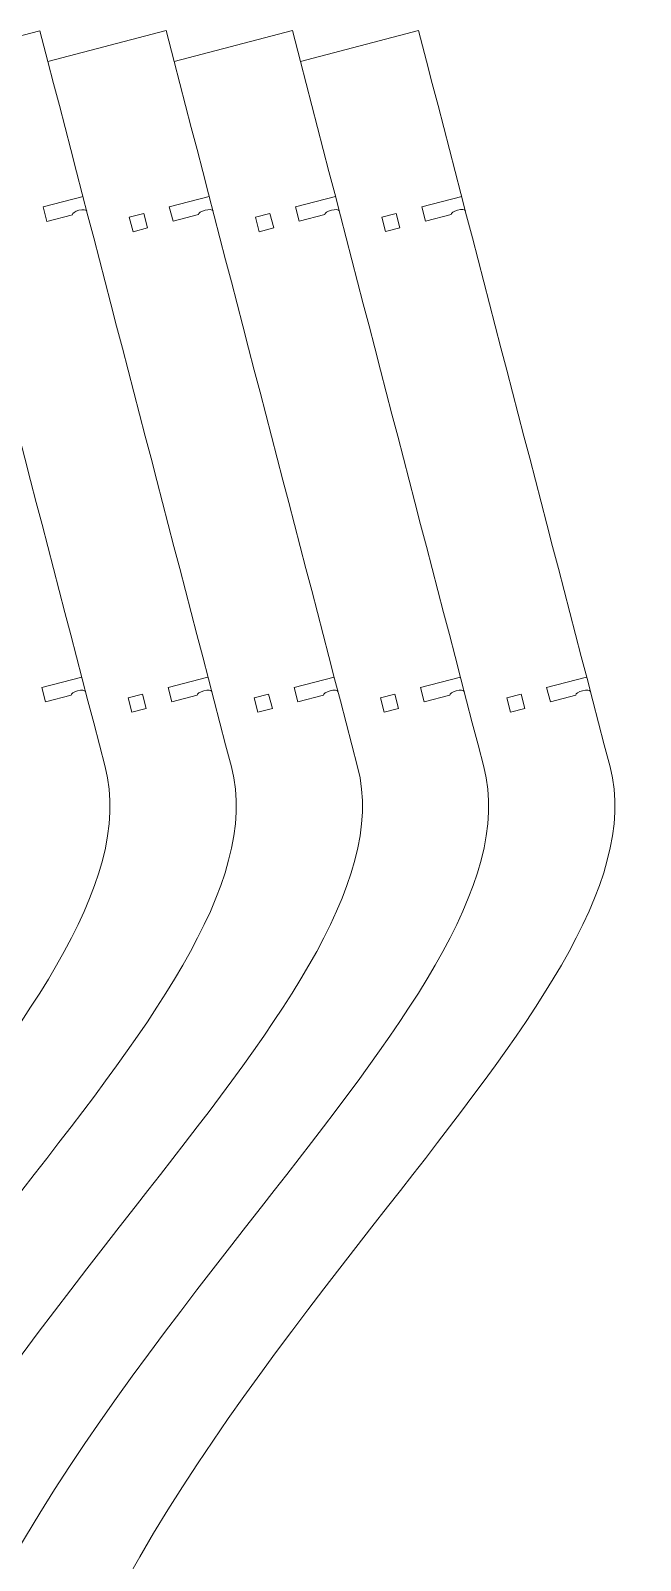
# Model space of a CAD drawing. Header units: millimetres. Extents: x -2210 to -375, y -2136 to -307.
# Drawn here: x -538.4 to -374.5, y -718.5 to -307.2 of the extents above; entities that cross this region are included whole.
import ezdxf

# ---------------------------------------------------------------- set-up
doc = ezdxf.new("R2010")
doc.units = ezdxf.units.MM
doc.header["$MEASUREMENT"] = 0
doc.layers.add('Layer 1', color=7, linetype='Continuous')

msp = doc.modelspace()

# ---------------------------------------------------------------- linework, layer by layer
at = {"layer": 'Layer 1', "color": 1, "lineweight": 9}
for points in [[(-535.8981, -307.2261), (-535.8981, -307.2261), (-567.6808, -315.4979), (-567.6808, -315.4979)], [(-533.7558, -315.489), (-533.7558, -315.489), (-535.8981, -307.225), (-535.8981, -307.225)], [(-501.9732, -307.2173), (-501.9732, -307.2173), (-533.7558, -315.489), (-533.7558, -315.489)], [(-499.8309, -315.4801), (-499.8309, -315.4801), (-501.9732, -307.2162), (-501.9732, -307.2162)], [(-468.0483, -307.2073), (-468.0483, -307.2073), (-499.832, -315.4801), (-499.832, -315.4801)], [(-465.9071, -315.4712), (-465.9071, -315.4712), (-468.0483, -307.2073), (-468.0483, -307.2073)], [(-434.1234, -307.1984), (-434.1234, -307.1984), (-465.9071, -315.4712), (-465.9071, -315.4712)], [(-431.9822, -315.4612), (-431.9822, -315.4612), (-434.1234, -307.1984), (-434.1234, -307.1984)], [(-534.0567, -358.476), (-534.0567, -358.476), (-527.1813, -356.6866), (-527.1813, -356.6866)], [(-500.1317, -358.4671), (-500.1317, -358.4671), (-493.2564, -356.6778), (-493.2564, -356.6778)], [(-466.2068, -358.4582), (-466.2068, -358.4582), (-459.3326, -356.6689), (-459.3326, -356.6689)], [(-432.2819, -358.4493), (-432.2819, -358.4493), (-425.4076, -356.66), (-425.4076, -356.66)], [(-534.4019, -487.67), (-534.4019, -487.67), (-527.5265, -485.8807), (-527.5265, -485.8807)], [(-500.4769, -487.6611), (-500.4769, -487.6611), (-493.6016, -485.8718), (-493.6016, -485.8718)], [(-466.552, -487.6522), (-466.552, -487.6522), (-459.6767, -485.8629), (-459.6767, -485.8629)], [(-432.6271, -487.6422), (-432.6271, -487.6422), (-425.7517, -485.854), (-425.7517, -485.854)], [(-398.7021, -487.6333), (-398.7021, -487.6333), (-391.8279, -485.844), (-391.8279, -485.844)]]:
    msp.add_open_spline(points, degree=3, dxfattribs=at)
for points, knots in [([(-513.8913, -1127.3242), (-790.218, -894.6892), (-669.1792, -739.8576), (-578.157, -623.423), (-578.157, -623.423), (-578.157, -623.423), (-578.157, -623.423), (-578.157, -623.423), (-578.157, -623.423), (-541.4515, -576.47), (-510.2127, -536.51), (-518.3746, -505.1491), (-518.3746, -505.1491), (-518.3746, -505.1491), (-518.3746, -505.1491), (-518.3746, -505.1491), (-518.3746, -505.1491), (-534.8337, -441.9391), (-551.3005, -378.729), (-567.6808, -315.4979)], [0, 0, 0, 0, 0.16666667, 0.16666667, 0.16666667, 0.16666667, 0.33333333, 0.33333333, 0.33333333, 0.33333333, 0.5, 0.5, 0.5, 0.5, 0.66666667, 0.66666667, 0.66666667, 0.66666667, 1, 1, 1, 1]), ([(-479.9664, -1127.3153), (-756.2931, -894.6804), (-635.2543, -739.8487), (-544.232, -623.4141), (-544.232, -623.4141), (-544.232, -623.4141), (-544.232, -623.4141), (-544.232, -623.4141), (-544.232, -623.4141), (-507.5265, -576.4611), (-476.2878, -536.5011), (-484.4496, -505.1403), (-484.4496, -505.1403), (-484.4496, -505.1403), (-484.4496, -505.1403), (-484.4496, -505.1403), (-484.4496, -505.1403), (-500.9098, -441.9291), (-517.3756, -378.7201), (-533.7558, -315.489)], [0, 0, 0, 0, 0.16666667, 0.16666667, 0.16666667, 0.16666667, 0.33333333, 0.33333333, 0.33333333, 0.33333333, 0.5, 0.5, 0.5, 0.5, 0.66666667, 0.66666667, 0.66666667, 0.66666667, 1, 1, 1, 1]), ([(-446.0414, -1127.3064), (-722.3682, -894.6715), (-601.3293, -739.8398), (-510.3071, -623.4052), (-510.3071, -623.4052), (-510.3071, -623.4052), (-510.3071, -623.4052), (-510.3071, -623.4052), (-510.3071, -623.4052), (-473.6016, -576.4522), (-442.3629, -536.4911), (-450.5258, -505.1314), (-450.5258, -505.1314), (-450.5258, -505.1314), (-450.5258, -505.1314), (-450.5258, -505.1314), (-450.5258, -505.1314), (-466.9849, -441.9202), (-483.4506, -378.7113), (-499.8309, -315.479)], [0, 0, 0, 0, 0.16666667, 0.16666667, 0.16666667, 0.16666667, 0.33333333, 0.33333333, 0.33333333, 0.33333333, 0.5, 0.5, 0.5, 0.5, 0.66666667, 0.66666667, 0.66666667, 0.66666667, 1, 1, 1, 1]), ([(-412.1165, -1127.2975), (-688.4432, -894.6615), (-567.4044, -739.8309), (-476.3822, -623.3952), (-476.3822, -623.3952), (-476.3822, -623.3952), (-476.3822, -623.3952), (-476.3822, -623.3952), (-476.3822, -623.3952), (-439.6778, -576.4433), (-408.4379, -536.4822), (-416.6009, -505.1225), (-416.6009, -505.1225), (-416.6009, -505.1225), (-416.6009, -505.1225), (-416.6009, -505.1225), (-416.6009, -505.1225), (-433.06, -441.9113), (-449.5268, -378.7013), (-465.9071, -315.4701)], [0, 0, 0, 0, 0.16666667, 0.16666667, 0.16666667, 0.16666667, 0.33333333, 0.33333333, 0.33333333, 0.33333333, 0.5, 0.5, 0.5, 0.5, 0.66666667, 0.66666667, 0.66666667, 0.66666667, 1, 1, 1, 1]), ([(-386.1303, -1120.5332), (-652.1707, -891.649), (-532.5959, -738.6909), (-442.4572, -623.3864), (-442.4572, -623.3864), (-442.4572, -623.3864), (-442.4572, -623.3864), (-442.4572, -623.3864), (-442.4572, -623.3864), (-405.7529, -576.4345), (-374.513, -536.4733), (-382.676, -505.1136), (-382.676, -505.1136), (-382.676, -505.1136), (-382.676, -505.1136), (-382.676, -505.1136), (-382.676, -505.1136), (-399.135, -441.9025), (-415.6019, -378.6924), (-431.9822, -315.4612)], [0, 0, 0, 0, 0.16666667, 0.16666667, 0.16666667, 0.16666667, 0.33333333, 0.33333333, 0.33333333, 0.33333333, 0.5, 0.5, 0.5, 0.5, 0.66666667, 0.66666667, 0.66666667, 0.66666667, 1, 1, 1, 1]), ([(-524.3208, -351.8137), (-524.3208, -351.8137), (-535.0634, -354.6087), (-535.0634, -354.6087), (-535.0634, -354.6087), (-535.0634, -354.6087), (-535.0634, -354.6087), (-535.0634, -354.6087), (-535.0634, -354.6087), (-535.0634, -354.6087), (-534.0567, -358.476), (-534.0567, -358.476)], [0, 0, 0, 0, 0.25, 0.25, 0.25, 0.25, 0.5, 0.5, 0.5, 0.5, 1, 1, 1, 1]), ([(-490.3959, -351.8037), (-490.3959, -351.8037), (-501.1385, -354.5998), (-501.1385, -354.5998), (-501.1385, -354.5998), (-501.1385, -354.5998), (-501.1385, -354.5998), (-501.1385, -354.5998), (-501.1385, -354.5998), (-501.1385, -354.5998), (-500.1317, -358.4671), (-500.1317, -358.4671)], [0, 0, 0, 0, 0.25, 0.25, 0.25, 0.25, 0.5, 0.5, 0.5, 0.5, 1, 1, 1, 1]), ([(-456.471, -351.7949), (-456.471, -351.7949), (-467.2136, -354.591), (-467.2136, -354.591), (-467.2136, -354.591), (-467.2136, -354.591), (-467.2136, -354.591), (-467.2136, -354.591), (-467.2136, -354.591), (-467.2136, -354.591), (-466.2068, -358.4582), (-466.2068, -358.4582)], [0, 0, 0, 0, 0.25, 0.25, 0.25, 0.25, 0.5, 0.5, 0.5, 0.5, 1, 1, 1, 1]), ([(-422.5472, -351.786), (-422.5472, -351.786), (-433.2886, -354.5821), (-433.2886, -354.5821), (-433.2886, -354.5821), (-433.2886, -354.5821), (-433.2886, -354.5821), (-433.2886, -354.5821), (-433.2886, -354.5821), (-433.2886, -354.5821), (-432.2819, -358.4493), (-432.2819, -358.4493)], [0, 0, 0, 0, 0.25, 0.25, 0.25, 0.25, 0.5, 0.5, 0.5, 0.5, 1, 1, 1, 1]), ([(-527.1813, -356.6866), (-527.2801, -356.3103), (-526.4898, -355.7753), (-525.4264, -355.4978), (-525.4264, -355.4978), (-525.4264, -355.4978), (-525.4264, -355.4978), (-525.4264, -355.4978), (-525.4264, -355.4978), (-525.4264, -355.4978), (-525.4264, -355.4978), (-525.4264, -355.4978), (-525.4264, -355.4978), (-525.4264, -355.4978), (-525.4264, -355.4978), (-525.4264, -355.4978), (-525.4264, -355.4978), (-524.363, -355.2214), (-523.4129, -355.3036), (-523.3141, -355.6799), (-523.3141, -355.6799), (-523.3141, -355.6799), (-523.3141, -355.6799), (-523.3141, -355.6799), (-523.3141, -355.6799), (-523.3141, -355.6799), (-523.3141, -355.6799), (-523.3141, -355.6799)], [0, 0, 0, 0, 0.125, 0.125, 0.125, 0.125, 0.25, 0.25, 0.25, 0.25, 0.375, 0.375, 0.375, 0.375, 0.5, 0.5, 0.5, 0.5, 0.625, 0.625, 0.625, 0.625, 0.75, 0.75, 0.75, 0.75, 1, 1, 1, 1]), ([(-508.0127, -356.3892), (-508.0127, -356.3892), (-511.8811, -357.3959), (-511.8811, -357.3959), (-511.8811, -357.3959), (-511.8811, -357.3959), (-511.8811, -357.3959), (-511.8811, -357.3959), (-511.8811, -357.3959), (-511.8811, -357.3959), (-510.8743, -361.2632), (-510.8743, -361.2632), (-510.8743, -361.2632), (-510.8743, -361.2632), (-510.8743, -361.2632), (-510.8743, -361.2632), (-510.8743, -361.2632), (-510.8743, -361.2632), (-507.0071, -360.2564), (-507.0071, -360.2564), (-507.0071, -360.2564), (-507.0071, -360.2564), (-507.0071, -360.2564), (-507.0071, -360.2564), (-507.0071, -360.2564), (-507.0071, -360.2564), (-508.0127, -356.3892), (-508.0127, -356.3892)], [0, 0, 0, 0, 0.125, 0.125, 0.125, 0.125, 0.25, 0.25, 0.25, 0.25, 0.375, 0.375, 0.375, 0.375, 0.5, 0.5, 0.5, 0.5, 0.625, 0.625, 0.625, 0.625, 0.75, 0.75, 0.75, 0.75, 1, 1, 1, 1]), ([(-493.2564, -356.6778), (-493.3552, -356.3015), (-492.5649, -355.7653), (-491.5015, -355.4889), (-491.5015, -355.4889), (-491.5015, -355.4889), (-491.5015, -355.4889), (-491.5015, -355.4889), (-491.5015, -355.4889), (-491.5015, -355.4889), (-491.5015, -355.4889), (-491.5015, -355.4889), (-491.5015, -355.4889), (-491.5015, -355.4889), (-491.5015, -355.4889), (-491.5015, -355.4889), (-491.5015, -355.4889), (-490.4381, -355.2126), (-489.4879, -355.2947), (-489.3891, -355.671), (-489.3891, -355.671), (-489.3891, -355.671), (-489.3891, -355.671), (-489.3891, -355.671), (-489.3891, -355.671), (-489.3891, -355.671), (-489.3891, -355.671), (-489.3891, -355.671)], [0, 0, 0, 0, 0.125, 0.125, 0.125, 0.125, 0.25, 0.25, 0.25, 0.25, 0.375, 0.375, 0.375, 0.375, 0.5, 0.5, 0.5, 0.5, 0.625, 0.625, 0.625, 0.625, 0.75, 0.75, 0.75, 0.75, 1, 1, 1, 1]), ([(-474.0889, -356.3803), (-474.0889, -356.3803), (-477.9561, -357.387), (-477.9561, -357.387), (-477.9561, -357.387), (-477.9561, -357.387), (-477.9561, -357.387), (-477.9561, -357.387), (-477.9561, -357.387), (-477.9561, -357.387), (-476.9494, -361.2543), (-476.9494, -361.2543), (-476.9494, -361.2543), (-476.9494, -361.2543), (-476.9494, -361.2543), (-476.9494, -361.2543), (-476.9494, -361.2543), (-476.9494, -361.2543), (-473.0821, -360.2475), (-473.0821, -360.2475), (-473.0821, -360.2475), (-473.0821, -360.2475), (-473.0821, -360.2475), (-473.0821, -360.2475), (-473.0821, -360.2475), (-473.0821, -360.2475), (-474.0889, -356.3803), (-474.0889, -356.3803)], [0, 0, 0, 0, 0.125, 0.125, 0.125, 0.125, 0.25, 0.25, 0.25, 0.25, 0.375, 0.375, 0.375, 0.375, 0.5, 0.5, 0.5, 0.5, 0.625, 0.625, 0.625, 0.625, 0.75, 0.75, 0.75, 0.75, 1, 1, 1, 1]), ([(-459.3326, -356.6689), (-459.4302, -356.2915), (-458.6399, -355.7565), (-457.5765, -355.4801), (-457.5765, -355.4801), (-457.5765, -355.4801), (-457.5765, -355.4801), (-457.5765, -355.4801), (-457.5765, -355.4801), (-457.5765, -355.4801), (-457.5765, -355.4801), (-457.5765, -355.4801), (-457.5765, -355.4801), (-457.5765, -355.4801), (-457.5765, -355.4801), (-457.5765, -355.4801), (-457.5765, -355.4801), (-456.5132, -355.2026), (-455.563, -355.2847), (-455.4653, -355.6621), (-455.4653, -355.6621), (-455.4653, -355.6621), (-455.4653, -355.6621), (-455.4653, -355.6621), (-455.4653, -355.6621), (-455.4653, -355.6621), (-455.4653, -355.6621), (-455.4653, -355.6621)], [0, 0, 0, 0, 0.125, 0.125, 0.125, 0.125, 0.25, 0.25, 0.25, 0.25, 0.375, 0.375, 0.375, 0.375, 0.5, 0.5, 0.5, 0.5, 0.625, 0.625, 0.625, 0.625, 0.75, 0.75, 0.75, 0.75, 1, 1, 1, 1]), ([(-440.164, -356.3714), (-440.164, -356.3714), (-444.0312, -357.3782), (-444.0312, -357.3782), (-444.0312, -357.3782), (-444.0312, -357.3782), (-444.0312, -357.3782), (-444.0312, -357.3782), (-444.0312, -357.3782), (-444.0312, -357.3782), (-443.0244, -361.2454), (-443.0244, -361.2454), (-443.0244, -361.2454), (-443.0244, -361.2454), (-443.0244, -361.2454), (-443.0244, -361.2454), (-443.0244, -361.2454), (-443.0244, -361.2454), (-439.1572, -360.2386), (-439.1572, -360.2386), (-439.1572, -360.2386), (-439.1572, -360.2386), (-439.1572, -360.2386), (-439.1572, -360.2386), (-439.1572, -360.2386), (-439.1572, -360.2386), (-440.164, -356.3714), (-440.164, -356.3714)], [0, 0, 0, 0, 0.125, 0.125, 0.125, 0.125, 0.25, 0.25, 0.25, 0.25, 0.375, 0.375, 0.375, 0.375, 0.5, 0.5, 0.5, 0.5, 0.625, 0.625, 0.625, 0.625, 0.75, 0.75, 0.75, 0.75, 1, 1, 1, 1]), ([(-425.4076, -356.66), (-425.5053, -356.2826), (-424.7161, -355.7476), (-423.6516, -355.4712), (-423.6516, -355.4712), (-423.6516, -355.4712), (-423.6516, -355.4712), (-423.6516, -355.4712), (-423.6516, -355.4712), (-423.6516, -355.4712), (-423.6516, -355.4712), (-423.6516, -355.4712), (-423.6516, -355.4712), (-423.6516, -355.4712), (-423.6516, -355.4712), (-423.6516, -355.4712), (-423.6516, -355.4712), (-422.5882, -355.1937), (-421.6381, -355.2758), (-421.5404, -355.6532), (-421.5404, -355.6532), (-421.5404, -355.6532), (-421.5404, -355.6532), (-421.5404, -355.6532), (-421.5404, -355.6532), (-421.5404, -355.6532), (-421.5404, -355.6532), (-421.5404, -355.6532)], [0, 0, 0, 0, 0.125, 0.125, 0.125, 0.125, 0.25, 0.25, 0.25, 0.25, 0.375, 0.375, 0.375, 0.375, 0.5, 0.5, 0.5, 0.5, 0.625, 0.625, 0.625, 0.625, 0.75, 0.75, 0.75, 0.75, 1, 1, 1, 1]), ([(-524.6661, -481.0066), (-524.6661, -481.0066), (-535.4086, -483.8027), (-535.4086, -483.8027), (-535.4086, -483.8027), (-535.4086, -483.8027), (-535.4086, -483.8027), (-535.4086, -483.8027), (-535.4086, -483.8027), (-535.4086, -483.8027), (-534.4019, -487.67), (-534.4019, -487.67)], [0, 0, 0, 0, 0.25, 0.25, 0.25, 0.25, 0.5, 0.5, 0.5, 0.5, 1, 1, 1, 1]), ([(-490.7411, -480.9978), (-490.7411, -480.9978), (-501.4837, -483.7939), (-501.4837, -483.7939), (-501.4837, -483.7939), (-501.4837, -483.7939), (-501.4837, -483.7939), (-501.4837, -483.7939), (-501.4837, -483.7939), (-501.4837, -483.7939), (-500.4769, -487.6611), (-500.4769, -487.6611)], [0, 0, 0, 0, 0.25, 0.25, 0.25, 0.25, 0.5, 0.5, 0.5, 0.5, 1, 1, 1, 1]), ([(-456.8162, -480.9889), (-456.8162, -480.9889), (-467.5588, -483.7839), (-467.5588, -483.7839), (-467.5588, -483.7839), (-467.5588, -483.7839), (-467.5588, -483.7839), (-467.5588, -483.7839), (-467.5588, -483.7839), (-467.5588, -483.7839), (-466.552, -487.6522), (-466.552, -487.6522)], [0, 0, 0, 0, 0.25, 0.25, 0.25, 0.25, 0.5, 0.5, 0.5, 0.5, 1, 1, 1, 1]), ([(-422.8913, -480.98), (-422.8913, -480.98), (-433.6338, -483.7761), (-433.6338, -483.7761), (-433.6338, -483.7761), (-433.6338, -483.7761), (-433.6338, -483.7761), (-433.6338, -483.7761), (-433.6338, -483.7761), (-433.6338, -483.7761), (-432.6271, -487.6422), (-432.6271, -487.6422)], [0, 0, 0, 0, 0.25, 0.25, 0.25, 0.25, 0.5, 0.5, 0.5, 0.5, 1, 1, 1, 1]), ([(-388.9663, -480.97), (-388.9663, -480.97), (-399.7089, -483.7661), (-399.7089, -483.7661), (-399.7089, -483.7661), (-399.7089, -483.7661), (-399.7089, -483.7661), (-399.7089, -483.7661), (-399.7089, -483.7661), (-399.7089, -483.7661), (-398.7021, -487.6333), (-398.7021, -487.6333)], [0, 0, 0, 0, 0.25, 0.25, 0.25, 0.25, 0.5, 0.5, 0.5, 0.5, 1, 1, 1, 1]), ([(-527.5265, -485.8807), (-527.6242, -485.5033), (-526.835, -484.9682), (-525.7716, -484.6918), (-525.7716, -484.6918), (-525.7716, -484.6918), (-525.7716, -484.6918), (-525.7716, -484.6918), (-525.7716, -484.6918), (-525.7716, -484.6918), (-525.7716, -484.6918), (-525.7716, -484.6918), (-525.7716, -484.6918), (-525.7716, -484.6918), (-525.7716, -484.6918), (-525.7716, -484.6918), (-525.7716, -484.6918), (-524.7082, -484.4143), (-523.7581, -484.4976), (-523.6593, -484.8739), (-523.6593, -484.8739), (-523.6593, -484.8739), (-523.6593, -484.8739), (-523.6593, -484.8739), (-523.6593, -484.8739), (-523.6593, -484.8739), (-523.6593, -484.8739), (-523.6593, -484.8739)], [0, 0, 0, 0, 0.125, 0.125, 0.125, 0.125, 0.25, 0.25, 0.25, 0.25, 0.375, 0.375, 0.375, 0.375, 0.5, 0.5, 0.5, 0.5, 0.625, 0.625, 0.625, 0.625, 0.75, 0.75, 0.75, 0.75, 1, 1, 1, 1]), ([(-493.6016, -485.8718), (-493.7004, -485.4944), (-492.9101, -484.9594), (-491.8467, -484.683), (-491.8467, -484.683), (-491.8467, -484.683), (-491.8467, -484.683), (-491.8467, -484.683), (-491.8467, -484.683), (-491.8467, -484.683), (-491.8467, -484.683), (-491.8467, -484.683), (-491.8467, -484.683), (-491.8467, -484.683), (-491.8467, -484.683), (-491.8467, -484.683), (-491.8467, -484.683), (-490.7833, -484.4055), (-489.8331, -484.4876), (-489.7344, -484.865), (-489.7344, -484.865), (-489.7344, -484.865), (-489.7344, -484.865), (-489.7344, -484.865), (-489.7344, -484.865), (-489.7344, -484.865), (-489.7344, -484.865), (-489.7344, -484.865)], [0, 0, 0, 0, 0.125, 0.125, 0.125, 0.125, 0.25, 0.25, 0.25, 0.25, 0.375, 0.375, 0.375, 0.375, 0.5, 0.5, 0.5, 0.5, 0.625, 0.625, 0.625, 0.625, 0.75, 0.75, 0.75, 0.75, 1, 1, 1, 1]), ([(-459.6767, -485.8629), (-459.7755, -485.4855), (-458.9851, -484.9505), (-457.9218, -484.673), (-457.9218, -484.673), (-457.9218, -484.673), (-457.9218, -484.673), (-457.9218, -484.673), (-457.9218, -484.673), (-457.9218, -484.673), (-457.9218, -484.673), (-457.9218, -484.673), (-457.9218, -484.673), (-457.9218, -484.673), (-457.9218, -484.673), (-457.9218, -484.673), (-457.9218, -484.673), (-456.8584, -484.3966), (-455.9082, -484.4787), (-455.8094, -484.8561), (-455.8094, -484.8561), (-455.8094, -484.8561), (-455.8094, -484.8561), (-455.8094, -484.8561), (-455.8094, -484.8561), (-455.8094, -484.8561), (-455.8094, -484.8561), (-455.8094, -484.8561)], [0, 0, 0, 0, 0.125, 0.125, 0.125, 0.125, 0.25, 0.25, 0.25, 0.25, 0.375, 0.375, 0.375, 0.375, 0.5, 0.5, 0.5, 0.5, 0.625, 0.625, 0.625, 0.625, 0.75, 0.75, 0.75, 0.75, 1, 1, 1, 1]), ([(-425.7517, -485.854), (-425.8505, -485.4766), (-425.0602, -484.9416), (-423.9968, -484.6641), (-423.9968, -484.6641), (-423.9968, -484.6641), (-423.9968, -484.6641), (-423.9968, -484.6641), (-423.9968, -484.6641), (-423.9968, -484.6641), (-423.9968, -484.6641), (-423.9968, -484.6641), (-423.9968, -484.6641), (-423.9968, -484.6641), (-423.9968, -484.6641), (-423.9968, -484.6641), (-423.9968, -484.6641), (-422.9334, -484.3877), (-421.9833, -484.4698), (-421.8856, -484.8461), (-421.8856, -484.8461), (-421.8856, -484.8461), (-421.8856, -484.8461), (-421.8856, -484.8461), (-421.8856, -484.8461), (-421.8856, -484.8461), (-421.8856, -484.8461), (-421.8856, -484.8461)], [0, 0, 0, 0, 0.125, 0.125, 0.125, 0.125, 0.25, 0.25, 0.25, 0.25, 0.375, 0.375, 0.375, 0.375, 0.5, 0.5, 0.5, 0.5, 0.625, 0.625, 0.625, 0.625, 0.75, 0.75, 0.75, 0.75, 1, 1, 1, 1]), ([(-391.8279, -485.844), (-391.9256, -485.4677), (-391.1353, -484.9316), (-390.0719, -484.6552), (-390.0719, -484.6552), (-390.0719, -484.6552), (-390.0719, -484.6552), (-390.0719, -484.6552), (-390.0719, -484.6552), (-390.0719, -484.6552), (-390.0719, -484.6552), (-390.0719, -484.6552), (-390.0719, -484.6552), (-390.0719, -484.6552), (-390.0719, -484.6552), (-390.0719, -484.6552), (-390.0719, -484.6552), (-389.0085, -484.3788), (-388.0583, -484.461), (-387.9607, -484.8373), (-387.9607, -484.8373), (-387.9607, -484.8373), (-387.9607, -484.8373), (-387.9607, -484.8373), (-387.9607, -484.8373), (-387.9607, -484.8373), (-387.9607, -484.8373), (-387.9607, -484.8373)], [0, 0, 0, 0, 0.125, 0.125, 0.125, 0.125, 0.25, 0.25, 0.25, 0.25, 0.375, 0.375, 0.375, 0.375, 0.5, 0.5, 0.5, 0.5, 0.625, 0.625, 0.625, 0.625, 0.75, 0.75, 0.75, 0.75, 1, 1, 1, 1]), ([(-508.3579, -485.5832), (-508.3579, -485.5832), (-512.2252, -486.5899), (-512.2252, -486.5899), (-512.2252, -486.5899), (-512.2252, -486.5899), (-512.2252, -486.5899), (-512.2252, -486.5899), (-512.2252, -486.5899), (-512.2252, -486.5899), (-511.2184, -490.4572), (-511.2184, -490.4572), (-511.2184, -490.4572), (-511.2184, -490.4572), (-511.2184, -490.4572), (-511.2184, -490.4572), (-511.2184, -490.4572), (-511.2184, -490.4572), (-507.3523, -489.4504), (-507.3523, -489.4504), (-507.3523, -489.4504), (-507.3523, -489.4504), (-507.3523, -489.4504), (-507.3523, -489.4504), (-507.3523, -489.4504), (-507.3523, -489.4504), (-508.3579, -485.5832), (-508.3579, -485.5832)], [0, 0, 0, 0, 0.125, 0.125, 0.125, 0.125, 0.25, 0.25, 0.25, 0.25, 0.375, 0.375, 0.375, 0.375, 0.5, 0.5, 0.5, 0.5, 0.625, 0.625, 0.625, 0.625, 0.75, 0.75, 0.75, 0.75, 1, 1, 1, 1]), ([(-474.433, -485.5743), (-474.433, -485.5743), (-478.3002, -486.5811), (-478.3002, -486.5811), (-478.3002, -486.5811), (-478.3002, -486.5811), (-478.3002, -486.5811), (-478.3002, -486.5811), (-478.3002, -486.5811), (-478.3002, -486.5811), (-477.2946, -490.4472), (-477.2946, -490.4472), (-477.2946, -490.4472), (-477.2946, -490.4472), (-477.2946, -490.4472), (-477.2946, -490.4472), (-477.2946, -490.4472), (-477.2946, -490.4472), (-473.4273, -489.4415), (-473.4273, -489.4415), (-473.4273, -489.4415), (-473.4273, -489.4415), (-473.4273, -489.4415), (-473.4273, -489.4415), (-473.4273, -489.4415), (-473.4273, -489.4415), (-474.433, -485.5743), (-474.433, -485.5743)], [0, 0, 0, 0, 0.125, 0.125, 0.125, 0.125, 0.25, 0.25, 0.25, 0.25, 0.375, 0.375, 0.375, 0.375, 0.5, 0.5, 0.5, 0.5, 0.625, 0.625, 0.625, 0.625, 0.75, 0.75, 0.75, 0.75, 1, 1, 1, 1]), ([(-440.5092, -485.5654), (-440.5092, -485.5654), (-444.3753, -486.5711), (-444.3753, -486.5711), (-444.3753, -486.5711), (-444.3753, -486.5711), (-444.3753, -486.5711), (-444.3753, -486.5711), (-444.3753, -486.5711), (-444.3753, -486.5711), (-443.3697, -490.4383), (-443.3697, -490.4383), (-443.3697, -490.4383), (-443.3697, -490.4383), (-443.3697, -490.4383), (-443.3697, -490.4383), (-443.3697, -490.4383), (-443.3697, -490.4383), (-439.5024, -489.4315), (-439.5024, -489.4315), (-439.5024, -489.4315), (-439.5024, -489.4315), (-439.5024, -489.4315), (-439.5024, -489.4315), (-439.5024, -489.4315), (-439.5024, -489.4315), (-440.5092, -485.5654), (-440.5092, -485.5654)], [0, 0, 0, 0, 0.125, 0.125, 0.125, 0.125, 0.25, 0.25, 0.25, 0.25, 0.375, 0.375, 0.375, 0.375, 0.5, 0.5, 0.5, 0.5, 0.625, 0.625, 0.625, 0.625, 0.75, 0.75, 0.75, 0.75, 1, 1, 1, 1]), ([(-406.5842, -485.5554), (-406.5842, -485.5554), (-410.4515, -486.5622), (-410.4515, -486.5622), (-410.4515, -486.5622), (-410.4515, -486.5622), (-410.4515, -486.5622), (-410.4515, -486.5622), (-410.4515, -486.5622), (-410.4515, -486.5622), (-409.4447, -490.4294), (-409.4447, -490.4294), (-409.4447, -490.4294), (-409.4447, -490.4294), (-409.4447, -490.4294), (-409.4447, -490.4294), (-409.4447, -490.4294), (-409.4447, -490.4294), (-405.5775, -489.4227), (-405.5775, -489.4227), (-405.5775, -489.4227), (-405.5775, -489.4227), (-405.5775, -489.4227), (-405.5775, -489.4227), (-405.5775, -489.4227), (-405.5775, -489.4227), (-406.5842, -485.5554), (-406.5842, -485.5554)], [0, 0, 0, 0, 0.125, 0.125, 0.125, 0.125, 0.25, 0.25, 0.25, 0.25, 0.375, 0.375, 0.375, 0.375, 0.5, 0.5, 0.5, 0.5, 0.625, 0.625, 0.625, 0.625, 0.75, 0.75, 0.75, 0.75, 1, 1, 1, 1])]:
    msp.add_open_spline(points, degree=3, knots=knots, dxfattribs=at)

doc.saveas('drawing.dxf')
